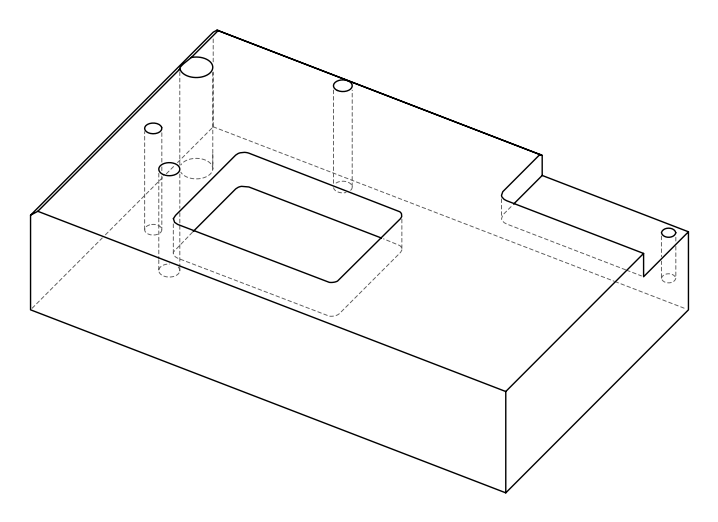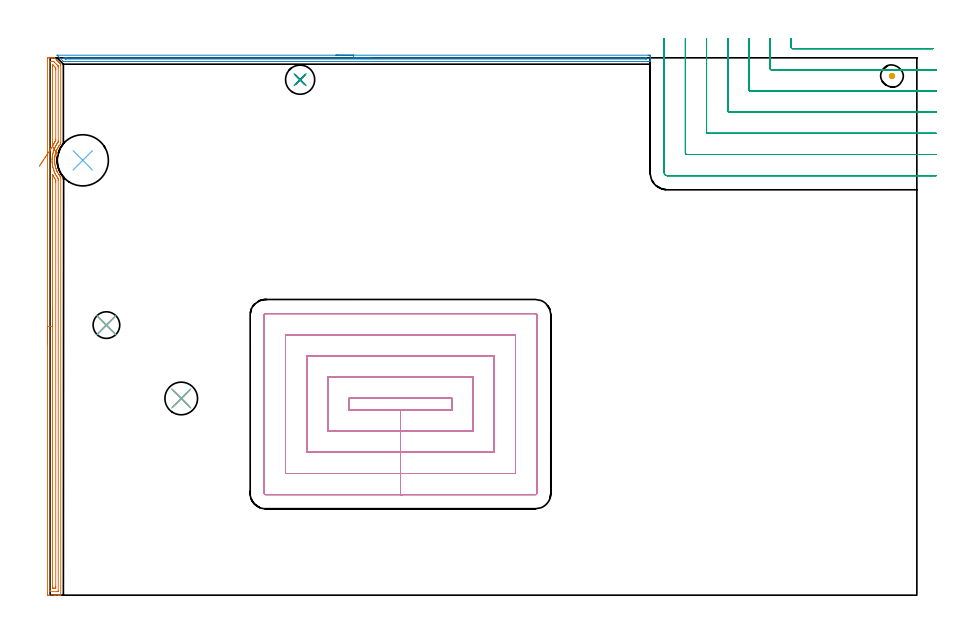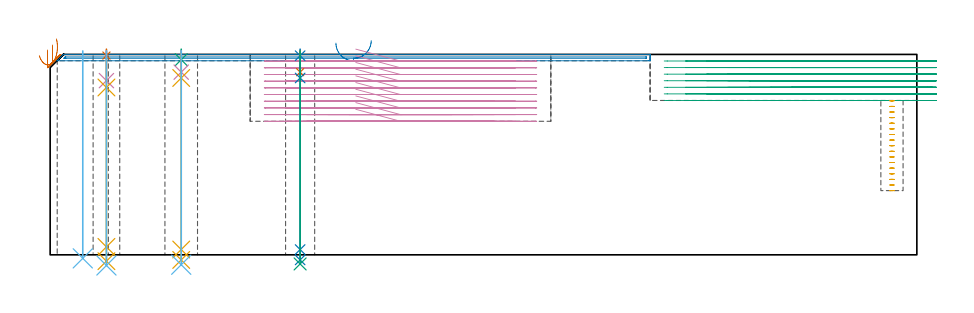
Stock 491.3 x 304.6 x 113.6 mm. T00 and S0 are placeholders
(PLAN: 18 operations, 13 tool changes, 69.1 min)
(1 AREA_MILL | FG_CHAMFER_SURFACE | UGT0205_001 | 7.53 min | 8569 mm3)
(2 AREA_MILL_1 | FG_CHAMFER_SURFACE_1 | UGT0205_001 | 5.5 min | 2189 mm3)
(3 MILL_CORNER_NOTCH_RECTANGULAR | CORNER_NOTCH_RECTANGULAR | NXT0201_012 | Follow Part, ap 4, ae 75% | 17.06 min | 294653 mm3)
(4 MILL_RECTANGULAR_POCKET | POCKET_RECTANGULAR_STRAIGHT | NXT0201_012 | Follow Part, ap 4, ae 75% | 34.26 min | 763650 mm3)
(5 MILL_BLIND_HOLE_FROM_SOLID_MATERIAL | STEP1POCKET | NXT0201_010 | Spiral | 0.85 min | 6319 mm3)
(6 INDEXABLE_INSERT_DRILL_THROUGH_HOLE_FROM_SOLID | STEP1HOLE | NXT0302_029 | 0.47 min | 74888 mm3)
(7 SPOT_DRILL | STEP1HOLE_1 | NXT0321_9005460120000 | 0.03 min | 57 mm3)
(8 SPOT_DRILL_1 | STEP1HOLE_2 | NXT0321_9005460120000 | 0.03 min | 49 mm3)
(9 SPOT_DRILL_2 | STEP1HOLE_3 | NXT0321_9005460120000 | 0.05 min | 208 mm3)
(10 DRILL_BLIND_HOLE_INTO_CENTER | STEP1HOLE_1 | UGT0301_494 | 0.07 min | 987 mm3)
(11 GUN_DRILL_THROUGH_HOLE | STEP1HOLE_1 | UGT0307_006 | 0.56 min | 6334 mm3)
(12 DRILL_TO_ENLARGE_THROUGH_HOLE | STEP1HOLE_1 | UGT0301_281 | 0.49 min | 12974 mm3)
(13 DRILL_BLIND_HOLE_INTO_CENTER_1 | STEP1HOLE_2 | NXT0301_038 | 0.05 min | 337 mm3)
(14 GUN_DRILL_THROUGH_HOLE_1 | STEP1HOLE_2 | UGT0307_002 | 0.54 min | 2907 mm3)
(15 SPADE_DRILL_TO_ENLARGE_THROUGH_HOLE | STEP1HOLE_2 | UGT0306_007 | 0.48 min | 20966 mm3)
(16 DRILL_BLIND_HOLE_INTO_CENTER_2 | STEP1HOLE_3 | NXT0301_038 | 0.05 min | 233 mm3)
(17 GUN_DRILL_THROUGH_HOLE_2 | STEP1HOLE_3 | UGT0307_002 | 0.55 min | 2952 mm3)
(18 SPADE_DRILL_TO_ENLARGE_THROUGH_HOLE_1 | STEP1HOLE_3 | UGT0306_009 | 0.49 min | 27047 mm3)
(TOOL UGT0205_001 | Chamfer Mill 20 x 3 x 45 deg. | D20 FL50 Z2)
(TOOL NXT0201_012 | ENDMILL 16mm [2P460-1600-NA 1630] | D16 FL38 Z6)
(TOOL NXT0201_010 | ENDMILL 10mm [2P460-1000-NA 1630] | D10 FL30 Z6)
(TOOL NXT0302_029 | Index. Insert Drill 29mm [880-D2900L32-05] | D29 PA176 FL145 Z2)
(TOOL NXT0321_9005460120000 | NC Spot Drill, 142deg, 12mm, Carbide, Uncoated | D12 PA142 FL30 Z2)
(TOOL UGT0301_494 | Carbide Drill 9.9 mm | D9.9 PA118 FL87 Z2)
(TOOL UGT0307_006 | Gun Drill 9 mm | D9 PA130 FL24 Z1)
(TOOL UGT0301_281 | Twist Drill 15.1 mm | D15.1 PA118 FL120 Z2)
(TOOL NXT0301_038 | Carbide Drill 6.7mm [860.1-0670-034A1-MM 2214] | D6.7 PA140 FL53 Z2)
(TOOL UGT0307_002 | Gun Drill 6 mm | D6 PA130 FL24 Z1)
(TOOL UGT0306_007 | Spade Drill 16.5mm | D16.5 PA132 FL10 Z2)
(TOOL UGT0306_009 | Spade Drill 18.5mm | D18.5 PA132 FL10 Z2)
(OP 1 AREA_MILL)
G17 G21 G94 G90
T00 M6
G54
G17 G0 G90 X-1.5 Y142.3 S1061 M3
G43 Z123.6 H0
Z116.1
G94 G1 Y142.338 Z115.228 F250.
Y142.452 Z114.364
Y142.641 Z113.512
Y142.903 Z112.68
Y143.237 Z111.874
Y143.64 Z111.1
Y144.108 Z110.364
Y144.64 Z109.672
Y145.229 Z109.029
Y145.872 Z108.44
Y146.564 Z107.908
Y147.3 Z107.44
Y148.074 Z107.037
Y148.88 Z106.703
Y149.712 Z106.441
Y150.564 Z106.252
Y151.428 Z106.138
Y152.3 Z106.1
Y303.725
X-1.498 Y303.996 Z106.102
X-1.491 Y304.593 Z106.105
X-1.479 Y304.596 Z106.116
X-0.878 Y304.6 Z106.716
X-0.3 Z107.297
X0.016 Z107.612
X0.594 Z108.19
X0.91 Z108.505
X1.541 Z109.14
X2.316 Z109.915
X2.382 Y304.599 Z109.98
X2.399 Y304.592 Z109.997
X2.421 Y304.58 Z110.018
X3.59 Y303.412 Z111.186
X3.73 Y303.271 Z111.328
X3.897 Y303.104 Z111.495
X4.037 Y302.965 Z111.633
X4.178 Y302.823 Z111.776
X4.343 Y302.658 Z111.941
X4.484 Y302.518 Z112.08
X4.625 Y302.376 Z112.223
X4.79 Y302.212 Z112.387
X4.931 Y302.071 Z112.527
X5.073 Y301.928 Z112.671
X5.236 Y301.765 Z112.833
X5.378 Y301.624 Z112.974
X5.52 Y301.481 Z113.118
X5.682 Y301.319 Z113.28
X5.825 Y301.177 Z113.42
X5.859 Y301.142 Z113.454
X6.009 Y300.987 Z113.589
X6. Y300.433 Z113.6
Y256.703
X5.995 Y255.952 Z113.591
X5.977 Y255.918 Z113.574
X5.704 Y255.582 Z113.303
X5.082 Y254.754 Z112.682
X5.036 Y254.688 Z112.635
X4.896 Y254.472 Z112.496
X4.749 Y254.243 Z112.348
X4.474 Y253.794 Z112.074
X4.195 Y253.294 Z111.793
X4.114 Y253.133 Z111.711
X3.995 Y252.899 Z111.593
X3.786 Y252.454 Z111.385
X3.696 Y252.241 Z111.293
X3.615 Y252.055 Z111.214
X3.594 Y252.005 Z111.193
X3.342 Y251.349 Z110.936
X3.307 Y251.264 Z110.904
X3.293 Y251.221 Z110.891
X3.256 Y251.111 Z110.854
X3.191 Y250.903 Z110.789
X3.116 Y250.665 Z110.715
X2.992 Y250.217 Z110.592
X2.844 Y249.564 Z110.442
X2.788 Y249.323 Z110.387
X2.697 Y248.775 Z110.295
X2.681 Y248.672 Z110.275
X2.64 Y248.428 Z110.235
X2.614 Y248.232 Z110.21
X2.583 Y247.982 Z110.178
X2.567 Y247.779 Z110.16
X2.548 Y247.534 Z110.14
X2.529 Y247.009 Z110.116
X2.525 Y246.887 Z110.11
X2.513 Y246.64 Z110.103
X2.525 Y246.056 Z110.115
X2.527 Y245.995 Z110.116
X2.53 Y245.746 Z110.124
X2.552 Y245.368 Z110.149
X2.556 Y245.298 Z110.153
X2.577 Y245.102 Z110.173
X2.603 Y244.851 Z110.2
X2.736 Y243.957 Z110.333
X2.789 Y243.71 Z110.383
X2.873 Y243.318 Z110.464
X2.913 Y243.11 Z110.512
X2.923 Y243.063 Z110.522
X3.038 Y242.615 Z110.634
X3.095 Y242.425 Z110.688
X3.17 Y242.169 Z110.764
X3.231 Y241.979 Z110.825
X3.293 Y241.78 Z110.891
X3.306 Y241.737 Z110.906
X3.384 Y241.533 Z110.98
X3.479 Y241.275 Z111.077
X3.662 Y240.826 Z111.261
X3.86 Y240.38 Z111.458
X3.888 Y240.321 Z111.486
X3.951 Y240.195 Z111.547
X4.024 Y240.04 Z111.622
X4.124 Y239.841 Z111.724
X4.194 Y239.705 Z111.793
X4.315 Y239.486 Z111.914
X4.866 Y238.57 Z112.464
X4.966 Y238.417 Z112.561
X4.971 Y238.41 Z112.567
X5.083 Y238.246 Z112.681
X5.484 Y237.698 Z113.082
X5.625 Y237.518 Z113.224
X5.724 Y237.392 Z113.323
X5.984 Y237.071 Z113.584
X6. Y237.038 Z113.6
Y0.158
X5.997 Y0.01 Z113.588
X5.941 Y0.007 Z113.532
X5.56 Y0. Z113.16
X5.115 Z112.715
X4.484 Z112.079
X3.275 Z110.872
X2.697 Z110.291
X-1.132 Y0.001 Z106.465
X-1.479 Y0.003 Z106.118
X-1.491 Y0.007 Z106.106
X-1.497 Y0.604 Z106.103
X-1.5 Y1.225 Z106.1
Y152.3
X-0.086 Z107.514
X-0.085 Y302.212 Z107.515
Y302.312
X-0.082 Y302.414 Z107.518
X-0.075 Y302.59 Z107.525
X0.016 Y302.592 Z107.616
X0.522 Y302.599 Z108.122
X0.91 Z108.51
X1.416 Z109.016
X1.803 Y302.593 Z109.403
X1.931 Y302.59 Z109.531
X2.067 Y302.471 Z109.667
X2.336 Y302.212 Z109.936
X3.59 Y300.96 Z111.19
X4.123 Y300.427 Z111.723
X4.484 Y300.063 Z112.084
X4.548 Y299.995 Z112.148
X4.577 Y299.962 Z112.177
X4.58 Y299.839 Z112.18
X4.584 Y299.636 Z112.184
X4.585 Y299.535 Z112.185
X4.586 Y299.433 Z112.186
X4.585 Y257.494 Z112.185
X4.584 Y257.392 Z112.184
X4.581 Y257.19 Z112.181
X4.573 Y256.837 Z112.173
X4.484 Y256.705 Z112.084
X4.476 Y256.695 Z112.076
X3.972 Y255.991 Z111.572
X3.849 Y255.81 Z111.449
X3.748 Y255.653 Z111.348
X3.59 Y255.402 Z111.19
X3.409 Y255.099 Z111.009
X3.305 Y254.918 Z110.905
X3.089 Y254.527 Z110.689
X2.834 Y254.026 Z110.434
X2.697 Y253.743 Z110.297
X2.509 Y253.321 Z110.109
X2.43 Y253.133 Z110.03
X2.25 Y252.687 Z109.85
X2.076 Y252.241 Z109.676
X2.034 Y252.126 Z109.634
X2.005 Y252.04 Z109.605
X1.803 Y251.407 Z109.403
X1.79 Y251.362 Z109.39
X1.787 Y251.349 Z109.387
X1.611 Y250.648 Z109.211
X1.565 Y250.456 Z109.165
X1.446 Y249.921 Z109.046
X1.382 Y249.564 Z108.982
X1.314 Y249.16 Z108.914
X1.239 Y248.672 Z108.839
X1.202 Y248.38 Z108.802
X1.147 Y247.779 Z108.747
X1.134 Y247.555 Z108.734
X1.107 Y246.887 Z108.707
X1.101 Y246.695 Z108.701
X1.112 Y245.995 Z108.712
X1.118 Y245.787 Z108.718
X1.154 Y245.102 Z108.754
X1.181 Y244.831 Z108.781
X1.259 Y244.21 Z108.859
X1.319 Y243.801 Z108.919
X1.401 Y243.318 Z109.001
X1.527 Y242.701 Z109.127
X1.589 Y242.425 Z109.189
X1.803 Y241.6 Z109.403
X1.825 Y241.522 Z109.425
X1.83 Y241.506 Z109.43
X1.998 Y240.997 Z109.598
X2.124 Y240.641 Z109.724
X2.318 Y240.127 Z109.918
X2.478 Y239.748 Z110.078
X2.697 Y239.255 Z110.297
X2.89 Y238.856 Z110.49
X3.085 Y238.468 Z110.685
X3.379 Y237.964 Z110.979
X3.59 Y237.611 Z111.19
X3.927 Y237.071 Z111.527
X4.484 Y236.281 Z112.084
X4.554 Y236.179 Z112.154
X4.579 Y236.125 Z112.179
X4.581 Y236.082 Z112.181
X4.585 Y235.287 Z112.185
X4.586 Y235.185 Z112.186
X4.585 Y2.388 Z112.185
X4.584 Y2.288 Z112.184
X4.581 Y2.186 Z112.181
X4.575 Y2.01 Z112.175
X4.484 Y2.008 Z112.084
X3.978 Y2.001 Z111.578
X0.016 Z107.616
X-0.04 Y2.002 Z107.56
X-0.073 Y2.006 Z107.527
X-0.077 Y2.008 Z107.523
X-0.08 Y2.027 Z107.52
X-0.083 Y2.084 Z107.517
X-0.085 Y2.287 Z107.515
X-0.086 Y2.388 Z107.514
Y152.3
X1.328 Z108.928
X1.329 Y238.183 Z108.929
X1.33 Y238.436 Z108.93
X1.332 Y238.482 Z108.932
X1.336 Y238.524 Z108.936
X1.372 Y238.454 Z108.972
X1.395 Y238.408 Z108.995
X1.427 Y238.339 Z109.027
X1.608 Y237.964 Z109.208
X1.803 Y237.572 Z109.403
X2.072 Y237.071 Z109.672
X2.431 Y236.445 Z110.031
X2.593 Y236.179 Z110.193
X2.697 Y236.014 Z110.297
X3.164 Y235.287 Z110.764
X3.169 Y234.816 Z110.769
X3.171 Y234.394 Z110.771
Y233.921
Y5.065
X3.17 Y4.593 Z110.77
X3.166 Y4.173 Z110.766
X3.164 Y4.056 Z110.764
X3.154 Y4.01 Z110.754
X3.043 Y4.006 Z110.643
X2.869 Y4.001 Z110.469
X2.697 Y4. Z110.297
X1.976 Y4.001 Z109.576
X1.803 Y4.004 Z109.403
X1.63 Y4.01 Z109.23
X1.335 Y4.025 Z108.935
X1.333 Y4.173 Z108.933
X1.33 Y4.646 Z108.93
X1.329 Y5.065 Z108.929
X1.328 Y5.539 Z108.928
Y152.3
Y153.172 Z108.966
Y154.036 Z109.08
Y154.888 Z109.269
Y155.72 Z109.531
Y156.526 Z109.865
Y157.3 Z110.268
Y158.036 Z110.737
Y158.728 Z111.268
Y159.371 Z111.857
Y159.96 Z112.501
Y160.492 Z113.193
Y160.96 Z113.928
Y161.363 Z114.702
Y161.697 Z115.508
Y161.959 Z116.34
Y162.148 Z117.192
Y162.262 Z118.057
Y162.3 Z118.928
G0 Z123.6
X3.568 Y250.7
Z122.385
G1 X3.751 Y250.389 Z121.591
X3.899 Y250.139 Z120.769
X4.009 Y249.952 Z119.924
X4.082 Y249.828 Z119.063
X4.117 Y249.77 Z118.193
X4.112 Y249.777 Z117.321
X4.069 Y249.85 Z116.453
X3.988 Y249.988 Z115.595
X3.869 Y250.189 Z114.755
X3.713 Y250.453 Z113.938
X3.522 Y250.777 Z113.151
X3.297 Y251.159 Z112.4
X3.039 Y251.596 Z111.69
X2.751 Y252.085 Z111.027
X2.434 Y252.621 Z110.416
X2.092 Y253.201 Z109.862
X1.726 Y253.821 Z109.369
X1.34 Y254.475 Z108.94
X1.335 Y254.484 Z108.935
X1.332 Y254.496 Z108.932
X1.329 Y254.918 Z108.929
Y255.103
Y300.008
X1.331 Y300.427 Z108.931
X1.334 Y300.556 Z108.934
X1.335 Y300.583 Z108.935
X1.35 Y300.59 Z108.95
X1.387 Y300.593 Z108.987
X1.445 Z109.045
X1.482 Y300.59 Z109.082
X1.543 Y300.546 Z109.143
X1.671 Y300.427 Z109.271
X1.803 Y300.297 Z109.403
X2.566 Y299.535 Z110.166
X2.697 Y299.402 Z110.297
X3.074 Y299.015 Z110.674
X3.165 Y298.921 Z110.765
X3.167 Y298.8 Z110.767
X3.169 Y298.642 Z110.769
X3.171 Y298.169 Z110.771
Y297.75
Y258.487
X3.17 Y258.015 Z110.77
X3.167 Y257.804 Z110.767
X3.164 Y257.704 Z110.764
X3.095 Y257.595 Z110.695
X2.937 Y257.356 Z110.537
X2.697 Y256.992 Z110.297
X2.585 Y256.815 Z110.185
X2.516 Y256.703 Z110.116
X2.253 Y256.253 Z109.853
X2. Y255.81 Z109.6
X1.931 Y255.683 Z109.531
X1.803 Y255.437 Z109.403
X1.632 Y255.089 Z109.232
X1.55 Y254.918 Z109.15
X1.362 Y254.514 Z108.962
X1.345 Y254.483 Z108.945
X1.34 Y254.475 Z108.94
X0.91 Y253.822 Z108.553
X0.463 Y253.143 Z108.237
X0.003 Y252.443 Z107.992
X-0.467 Y251.728 Z107.821
X-0.944 Y251.004 Z107.726
X-1.423 Y250.275 Z107.706
X-1.901 Y249.548 Z107.762
X-2.375 Y248.827 Z107.894
X-2.841 Y248.119 Z108.101
X-3.295 Y247.429 Z108.381
X-3.734 Y246.761 Z108.732
X-4.154 Y246.122 Z109.151
X-4.553 Y245.516 Z109.635
X-4.927 Y244.947 Z110.181
X-5.274 Y244.42 Z110.783
X-5.59 Y243.939 Z111.439
X-5.874 Y243.508 Z112.142
X-6.123 Y243.129 Z112.888
G0 Z123.6
M5
M2
(OP 2 AREA_MILL_1)
G17 G21 G94 G90
T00 M6
G54
G17 G0 G90 X162. Y306.1 S1061 M3
G43 Z123.6 H0
Z120.
G94 G1 X162.038 Z119.128 F250.
X162.152 Z118.264
X162.341 Z117.412
X162.603 Z116.58
X162.937 Z115.774
X163.34 Z115.
X163.808 Z114.264
X164.34 Z113.572
X164.929 Z112.929
X165.572 Z112.34
X166.264 Z111.809
X167. Z111.34
X167.774 Z110.937
X168.58 Z110.603
X169.412 Z110.341
X170.264 Z110.152
X171.128 Z110.038
X172. Z110.
X339.003
X339.483 Y306.099 Z110.001
X339.958 Y306.094 Z110.003
X340.091 Y306.09 Z110.005
X340.1 Y305.625 Z110.47
Y305.078 Z111.019
Y304.742 Z111.355
Y304.194 Z111.902
Y303.858 Z112.236
Y303.186 Z112.913
Y302.861 Z113.238
Y302.513 Z113.578
X340.093 Y302.502 Z113.588
X339.93 Y302.5 Z113.6
X7.643
X7.504 Y302.504 Z113.589
X7.492 Y302.511 Z113.582
X7.31 Y302.689 Z113.41
X4.21 Y305.789 Z110.309
X4.07 Y305.931 Z110.168
X3.941 Y306.066 Z110.032
X3.915 Y306.096 Z110.002
X4.07 Y306.1 Z110.
X172.
Y304.686 Z111.414
X337.754 Y304.685 Z111.415
X338.081 Y304.679 Z111.421
X338.09 Y304.573 Z111.527
X338.096 Y304.347 Z111.753
X338.09 Y304.101 Z111.999
X338.078 Y303.921 Z112.179
X337.584 Y303.914 Z112.186
X8.908
X8.703 Y303.916 Z112.184
X8.602 Y303.919 Z112.181
X8.555 Y303.921 Z112.179
X8.432 Y304.03 Z112.07
X8.09 Y304.364 Z111.736
X7.879 Y304.578 Z111.522
X7.789 Y304.673 Z111.427
X8.09 Y304.683 Z111.417
X8.147 Y304.685 Z111.415
X8.926 Y304.686 Z111.414
X172.
X172.872 Z111.452
X173.736 Z111.566
X174.588 Z111.755
X175.42 Z112.017
X176.226 Z112.351
X177. Z112.754
X177.736 Z113.223
X178.428 Z113.754
X179.071 Z114.343
X179.66 Z114.986
X180.192 Z115.678
X180.66 Z116.414
X181.063 Z117.188
X181.397 Z117.994
X181.659 Z118.826
X181.848 Z119.678
X181.962 Z120.543
X182. Z121.414
G0 Z123.6
M5
M2
(OP 3 MILL_CORNER_NOTCH_RECTANGULAR)
G17 G21 G94 G90
T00 M6
G54
G17 G0 G90 X420.1 Y315.6 S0 M3
G43 Z123.6 H1
Z109.871
G94 G1 Y312.6 F250.
Y310.594 F500.
G3 X420.894 Y309.8 R0.8
G1 X497.379
X500.379 F250.
G0 Z123.6
X408.1 Y315.6
Z109.871
G1 Y312.6
Y298.594 F500.
G3 X408.894 Y297.8 R0.8
G1 X499.3
X502.3 F250.
G0 Z123.6
X396.1 Y315.6
Z109.871
G1 Y312.6
Y286.594 F500.
G3 X396.894 Y285.8 R0.8
G1 X499.3
X502.3 F250.
G0 Z123.6
X384.1 Y315.6
Z109.871
G1 Y312.6
Y274.595 F500.
G3 X384.895 Y273.8 R0.8
G1 X499.3
X502.3 F250.
G0 Z123.6
X372.1 Y315.6
Z109.871
G1 Y312.6
Y262.595 F500.
G3 X372.895 Y261.8 R0.8
G1 X499.3
X502.3 F250.
G0 Z123.6
X360.1 Y315.6
Z109.871
G1 Y312.6
Y250.595 F500.
G3 X360.895 Y249.8 R0.8
G1 X499.3
X502.3 F250.
G0 Z123.6
X348.1 Y315.6
Z109.871
G1 Y312.6
Y239.5 F500.
G3 X349.8 Y237.8 R1.7
G1 X499.3
X502.3 F250.
G0 Z123.6
X420.1 Y315.6
Z106.143
G1 Y312.6
Y310.594 F500.
G3 X420.894 Y309.8 R0.8
G1 X497.379
X500.379 F250.
G0 Z123.6
X408.1 Y315.6
Z106.143
G1 Y312.6
Y298.594 F500.
G3 X408.894 Y297.8 R0.8
G1 X499.3
X502.3 F250.
G0 Z123.6
X396.1 Y315.6
Z106.143
G1 Y312.6
Y286.594 F500.
G3 X396.894 Y285.8 R0.8
G1 X499.3
X502.3 F250.
G0 Z123.6
X384.1 Y315.6
Z106.143
G1 Y312.6
Y274.595 F500.
G3 X384.895 Y273.8 R0.8
G1 X499.3
X502.3 F250.
G0 Z123.6
X372.1 Y315.6
Z106.143
G1 Y312.6
Y262.595 F500.
G3 X372.895 Y261.8 R0.8
G1 X499.3
X502.3 F250.
G0 Z123.6
X360.1 Y315.6
Z106.143
G1 Y312.6
Y250.595 F500.
G3 X360.895 Y249.8 R0.8
G1 X499.3
X502.3 F250.
G0 Z123.6
X348.1 Y315.6
Z106.143
G1 Y312.6
Y239.5 F500.
G3 X349.8 Y237.8 R1.7
G1 X499.3
X502.3 F250.
G0 Z123.6
X420.1 Y315.6
Z102.414
G1 Y312.6
Y310.594 F500.
G3 X420.894 Y309.8 R0.8
G1 X497.379
X500.379 F250.
G0 Z123.6
X408.1 Y315.6
Z102.414
G1 Y312.6
Y298.594 F500.
G3 X408.894 Y297.8 R0.8
G1 X499.3
X502.3 F250.
G0 Z123.6
X396.1 Y315.6
Z102.414
G1 Y312.6
Y286.594 F500.
G3 X396.894 Y285.8 R0.8
G1 X499.3
X502.3 F250.
G0 Z123.6
X384.1 Y315.6
Z102.414
G1 Y312.6
Y274.595 F500.
G3 X384.895 Y273.8 R0.8
G1 X499.3
X502.3 F250.
G0 Z123.6
X372.1 Y315.6
Z102.414
G1 Y312.6
Y262.595 F500.
G3 X372.895 Y261.8 R0.8
G1 X499.3
X502.3 F250.
G0 Z123.6
X360.1 Y315.6
Z102.414
G1 Y312.6
Y250.595 F500.
G3 X360.895 Y249.8 R0.8
G1 X499.3
X502.3 F250.
G0 Z123.6
X348.1 Y315.6
Z102.414
G1 Y312.6
Y239.5 F500.
G3 X349.8 Y237.8 R1.7
G1 X499.3
X502.3 F250.
G0 Z123.6
X420.1 Y315.6
Z98.686
G1 Y312.6
Y310.594 F500.
G3 X420.894 Y309.8 R0.8
G1 X497.379
X500.379 F250.
G0 Z123.6
X408.1 Y315.6
Z98.686
G1 Y312.6
Y298.594 F500.
G3 X408.894 Y297.8 R0.8
G1 X499.3
X502.3 F250.
G0 Z123.6
X396.1 Y315.6
Z98.686
G1 Y312.6
Y286.594 F500.
G3 X396.894 Y285.8 R0.8
G1 X499.3
X502.3 F250.
G0 Z123.6
X384.1 Y315.6
Z98.686
G1 Y312.6
Y274.595 F500.
G3 X384.895 Y273.8 R0.8
G1 X499.3
X502.3 F250.
G0 Z123.6
X372.1 Y315.6
Z98.686
G1 Y312.6
Y262.595 F500.
G3 X372.895 Y261.8 R0.8
G1 X499.3
X502.3 F250.
G0 Z123.6
X360.1 Y315.6
Z98.686
G1 Y312.6
Y250.595 F500.
G3 X360.895 Y249.8 R0.8
G1 X499.3
X502.3 F250.
G0 Z123.6
X348.1 Y315.6
Z98.686
G1 Y312.6
Y239.5 F500.
G3 X349.8 Y237.8 R1.7
G1 X499.3
X502.3 F250.
G0 Z123.6
X420.1 Y315.6
Z94.957
G1 Y312.6
Y310.594 F500.
G3 X420.894 Y309.8 R0.8
G1 X497.379
X500.379 F250.
G0 Z123.6
X408.1 Y315.6
Z94.957
G1 Y312.6
Y298.594 F500.
G3 X408.894 Y297.8 R0.8
G1 X499.3
X502.3 F250.
G0 Z123.6
X396.1 Y315.6
Z94.957
G1 Y312.6
Y286.594 F500.
G3 X396.894 Y285.8 R0.8
G1 X499.3
X502.3 F250.
G0 Z123.6
X384.1 Y315.6
Z94.957
G1 Y312.6
Y274.595 F500.
G3 X384.895 Y273.8 R0.8
G1 X499.3
X502.3 F250.
G0 Z123.6
X372.1 Y315.6
Z94.957
G1 Y312.6
Y262.595 F500.
G3 X372.895 Y261.8 R0.8
G1 X499.3
X502.3 F250.
G0 Z123.6
X360.1 Y315.6
Z94.957
G1 Y312.6
Y250.595 F500.
G3 X360.895 Y249.8 R0.8
G1 X499.3
X502.3 F250.
G0 Z123.6
X348.1 Y315.6
Z94.957
G1 Y312.6
Y239.5 F500.
G3 X349.8 Y237.8 R1.7
G1 X499.3
X502.3 F250.
G0 Z123.6
X420.1 Y315.6
Z91.229
G1 Y312.6
Y310.594 F500.
G3 X420.894 Y309.8 R0.8
G1 X497.379
X500.379 F250.
G0 Z123.6
X408.1 Y315.6
Z91.229
G1 Y312.6
Y298.594 F500.
G3 X408.894 Y297.8 R0.8
G1 X499.3
X502.3 F250.
G0 Z123.6
X396.1 Y315.6
Z91.229
G1 Y312.6
Y286.594 F500.
G3 X396.894 Y285.8 R0.8
G1 X499.3
X502.3 F250.
G0 Z123.6
X384.1 Y315.6
Z91.229
G1 Y312.6
Y274.595 F500.
G3 X384.895 Y273.8 R0.8
G1 X499.3
X502.3 F250.
G0 Z123.6
X372.1 Y315.6
Z91.229
G1 Y312.6
Y262.595 F500.
G3 X372.895 Y261.8 R0.8
G1 X499.3
X502.3 F250.
G0 Z123.6
X360.1 Y315.6
Z91.229
G1 Y312.6
Y250.595 F500.
G3 X360.895 Y249.8 R0.8
G1 X499.3
X502.3 F250.
G0 Z123.6
X348.1 Y315.6
Z91.229
G1 Y312.6
Y239.5 F500.
G3 X349.8 Y237.8 R1.7
G1 X499.3
X502.3 F250.
G0 Z123.6
X420.1 Y315.6
Z87.5
G1 Y312.6
Y310.594 F500.
G3 X420.894 Y309.8 R0.8
G1 X497.379
X500.379 F250.
G0 Z123.6
X408.1 Y315.6
Z87.5
G1 Y312.6
Y298.594 F500.
G3 X408.894 Y297.8 R0.8
G1 X499.3
X502.3 F250.
G0 Z123.6
X396.1 Y315.6
Z87.5
G1 Y312.6
Y286.594 F500.
G3 X396.894 Y285.8 R0.8
G1 X499.3
X502.3 F250.
G0 Z123.6
X384.1 Y315.6
Z87.5
G1 Y312.6
Y274.595 F500.
G3 X384.895 Y273.8 R0.8
G1 X499.3
X502.3 F250.
G0 Z123.6
X372.1 Y315.6
Z87.5
G1 Y312.6
Y262.595 F500.
G3 X372.895 Y261.8 R0.8
G1 X499.3
X502.3 F250.
G0 Z123.6
X360.1 Y315.6
Z87.5
G1 Y312.6
Y250.595 F500.
G3 X360.895 Y249.8 R0.8
G1 X499.3
X502.3 F250.
G0 Z123.6
X348.1 Y315.6
Z87.5
G1 Y312.6
Y239.5 F500.
G3 X349.8 Y237.8 R1.7
G1 X499.3
X502.3 F250.
G0 Z123.6
M5
M2
(OP 4 MILL_RECTANGULAR_POCKET)
G17 G21 G94 G90
T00 M6
G54
G17 G0 G90 X173.259 Y105. S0 M3
G43 Z123.6 H1
Z116.6
G94 G1 X198.6 Z109.81 F250.
X227.8 F500.
Y111.6
X169.4
Y105.
X198.6
Y93.
X239.8
Y123.6
X157.4
Y93.
X198.6
Y81.
X251.8
Y135.6
X145.4
Y81.
X198.6
Y69.
X263.8
Y147.6
X133.4
Y69.
X198.6
Y57.
X275.1
G3 X275.8 Y57.7 R0.7
G1 Y158.9
G3 X275.1 Y159.6 R0.7
G1 X122.1
G3 X121.4 Y158.9 R0.7
G1 Y57.7
G3 X122.1 Y57. R0.7
G1 X198.6
X199.6
G0 X173.259 Y105. Z112.81
G1 X198.6 Z106.02 F250.
X227.8 F500.
Y111.6
X169.4
Y105.
X198.6
Y93.
X239.8
Y123.6
X157.4
Y93.
X198.6
Y81.
X251.8
Y135.6
X145.4
Y81.
X198.6
Y69.
X263.8
Y147.6
X133.4
Y69.
X198.6
Y57.
X275.1
G3 X275.8 Y57.7 R0.7
G1 Y158.9
G3 X275.1 Y159.6 R0.7
G1 X122.1
G3 X121.4 Y158.9 R0.7
G1 Y57.7
G3 X122.1 Y57. R0.7
G1 X198.6
X199.6
G0 X173.259 Y105. Z109.02
G1 X198.6 Z102.23 F250.
X227.8 F500.
Y111.6
X169.4
Y105.
X198.6
Y93.
X239.8
Y123.6
X157.4
Y93.
X198.6
Y81.
X251.8
Y135.6
X145.4
Y81.
X198.6
Y69.
X263.8
Y147.6
X133.4
Y69.
X198.6
Y57.
X275.1
G3 X275.8 Y57.7 R0.7
G1 Y158.9
G3 X275.1 Y159.6 R0.7
G1 X122.1
G3 X121.4 Y158.9 R0.7
G1 Y57.7
G3 X122.1 Y57. R0.7
G1 X198.6
X199.6
G0 X173.259 Y105. Z105.23
G1 X198.6 Z98.44 F250.
X227.8 F500.
Y111.6
X169.4
Y105.
X198.6
Y93.
X239.8
Y123.6
X157.4
Y93.
X198.6
Y81.
X251.8
Y135.6
X145.4
Y81.
X198.6
Y69.
X263.8
Y147.6
X133.4
Y69.
X198.6
Y57.
X275.1
G3 X275.8 Y57.7 R0.7
G1 Y158.9
G3 X275.1 Y159.6 R0.7
G1 X122.1
G3 X121.4 Y158.9 R0.7
G1 Y57.7
G3 X122.1 Y57. R0.7
G1 X198.6
X199.6
G0 X173.259 Y105. Z101.44
G1 X198.6 Z94.65 F250.
X227.8 F500.
Y111.6
X169.4
Y105.
X198.6
Y93.
X239.8
Y123.6
X157.4
Y93.
X198.6
Y81.
X251.8
Y135.6
X145.4
Y81.
X198.6
Y69.
X263.8
Y147.6
X133.4
Y69.
X198.6
Y57.
X275.1
G3 X275.8 Y57.7 R0.7
G1 Y158.9
G3 X275.1 Y159.6 R0.7
G1 X122.1
G3 X121.4 Y158.9 R0.7
G1 Y57.7
G3 X122.1 Y57. R0.7
G1 X198.6
X199.6
G0 X173.259 Y105. Z97.65
G1 X198.6 Z90.86 F250.
X227.8 F500.
Y111.6
X169.4
Y105.
X198.6
Y93.
X239.8
Y123.6
X157.4
Y93.
X198.6
Y81.
X251.8
Y135.6
X145.4
Y81.
X198.6
Y69.
X263.8
Y147.6
X133.4
Y69.
X198.6
Y57.
X275.1
G3 X275.8 Y57.7 R0.7
G1 Y158.9
G3 X275.1 Y159.6 R0.7
G1 X122.1
G3 X121.4 Y158.9 R0.7
G1 Y57.7
G3 X122.1 Y57. R0.7
G1 X198.6
X199.6
G0 X173.259 Y105. Z93.86
G1 X198.6 Z87.07 F250.
X227.8 F500.
Y111.6
X169.4
Y105.
X198.6
Y93.
X239.8
Y123.6
X157.4
Y93.
X198.6
Y81.
X251.8
Y135.6
X145.4
Y81.
X198.6
Y69.
X263.8
Y147.6
X133.4
Y69.
X198.6
Y57.
X275.1
G3 X275.8 Y57.7 R0.7
G1 Y158.9
G3 X275.1 Y159.6 R0.7
G1 X122.1
G3 X121.4 Y158.9 R0.7
G1 Y57.7
G3 X122.1 Y57. R0.7
G1 X198.6
X199.6
G0 X173.259 Y105. Z90.07
G1 X198.6 Z83.28 F250.
X227.8 F500.
Y111.6
X169.4
Y105.
X198.6
Y93.
X239.8
Y123.6
X157.4
Y93.
X198.6
Y81.
X251.8
Y135.6
X145.4
Y81.
X198.6
Y69.
X263.8
Y147.6
X133.4
Y69.
X198.6
Y57.
X275.1
G3 X275.8 Y57.7 R0.7
G1 Y158.9
G3 X275.1 Y159.6 R0.7
G1 X122.1
G3 X121.4 Y158.9 R0.7
G1 Y57.7
G3 X122.1 Y57. R0.7
G1 X198.6
X199.6
G0 X173.259 Y105. Z86.28
G1 X198.6 Z79.49 F250.
X227.8 F500.
Y111.6
X169.4
Y105.
X198.6
Y93.
X239.8
Y123.6
X157.4
Y93.
X198.6
Y81.
X251.8
Y135.6
X145.4
Y81.
X198.6
Y69.
X263.8
Y147.6
X133.4
Y69.
X198.6
Y57.
X275.1
G3 X275.8 Y57.7 R0.7
G1 Y158.9
G3 X275.1 Y159.6 R0.7
G1 X122.1
G3 X121.4 Y158.9 R0.7
G1 Y57.7
G3 X122.1 Y57. R0.7
G1 X198.6
X199.6
G0 X173.259 Y105. Z82.49
G1 X198.6 Z75.7 F250.
X227.8 F500.
Y111.6
X169.4
Y105.
X198.6
Y93.
X239.8
Y123.6
X157.4
Y93.
X198.6
Y81.
X251.8
Y135.6
X145.4
Y81.
X198.6
Y69.
X263.8
Y147.6
X133.4
Y69.
X198.6
Y57.
X275.1
G3 X275.8 Y57.7 R0.7
G1 Y158.9
G3 X275.1 Y159.6 R0.7
G1 X122.1
G3 X121.4 Y158.9 R0.7
G1 Y57.7
G3 X122.1 Y57. R0.7
G1 X198.6
X199.6
G0 Z123.6
M5
M2
(OP 5 MILL_BLIND_HOLE_FROM_SOLID_MATERIAL)
G17 G21 G94 G90
T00 M6
G54
G17 G0 G90 X477.2 Y294.3 S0 M3
G43 Z123.6 H1
Z87.318
G94 G3 X477.83 Y294.97 R0.631 F250.
X477.118 Y295.597 R0.67
X475.903 Y294.218 R1.3
X477.118 Y295.597 R-1.3
X476.51 Y294.908 R0.65
X477.2 Y294.3 R0.65
G0 Z84.135
G3 X477.83 Y294.97 R0.631
X477.118 Y295.597 R0.67
X475.903 Y294.218 R1.3
X477.118 Y295.597 R-1.3
X476.51 Y294.908 R0.65
X477.2 Y294.3 R0.65
G0 Z80.953
G3 X477.83 Y294.97 R0.631
X477.118 Y295.597 R0.67
X475.903 Y294.218 R1.3
X477.118 Y295.597 R-1.3
X476.51 Y294.908 R0.65
X477.2 Y294.3 R0.65
G0 Z77.771
G3 X477.83 Y294.97 R0.631
X477.118 Y295.597 R0.67
X475.903 Y294.218 R1.3
X477.118 Y295.597 R-1.3
X476.51 Y294.908 R0.65
X477.2 Y294.3 R0.65
G0 Z74.588
G3 X477.83 Y294.97 R0.631
X477.118 Y295.597 R0.67
X475.903 Y294.218 R1.3
X477.118 Y295.597 R-1.3
X476.51 Y294.908 R0.65
X477.2 Y294.3 R0.65
G0 Z71.406
G3 X477.83 Y294.97 R0.631
X477.118 Y295.597 R0.67
X475.903 Y294.218 R1.3
X477.118 Y295.597 R-1.3
X476.51 Y294.908 R0.65
X477.2 Y294.3 R0.65
G0 Z68.224
G3 X477.83 Y294.97 R0.631
X477.118 Y295.597 R0.67
X475.903 Y294.218 R1.3
X477.118 Y295.597 R-1.3
X476.51 Y294.908 R0.65
X477.2 Y294.3 R0.65
G0 Z65.041
G3 X477.83 Y294.97 R0.631
X477.118 Y295.597 R0.67
X475.903 Y294.218 R1.3
X477.118 Y295.597 R-1.3
X476.51 Y294.908 R0.65
X477.2 Y294.3 R0.65
G0 Z61.859
G3 X477.83 Y294.97 R0.631
X477.118 Y295.597 R0.67
X475.903 Y294.218 R1.3
X477.118 Y295.597 R-1.3
X476.51 Y294.908 R0.65
X477.2 Y294.3 R0.65
G0 Z58.676
G3 X477.83 Y294.97 R0.631
X477.118 Y295.597 R0.67
X475.903 Y294.218 R1.3
X477.118 Y295.597 R-1.3
X476.51 Y294.908 R0.65
X477.2 Y294.3 R0.65
G0 Z55.494
G3 X477.83 Y294.97 R0.631
X477.118 Y295.597 R0.67
X475.903 Y294.218 R1.3
X477.118 Y295.597 R-1.3
X476.51 Y294.908 R0.65
X477.2 Y294.3 R0.65
G0 Z52.312
G3 X477.83 Y294.97 R0.631
X477.118 Y295.597 R0.67
X475.903 Y294.218 R1.3
X477.118 Y295.597 R-1.3
X476.51 Y294.908 R0.65
X477.2 Y294.3 R0.65
G0 Z49.129
G3 X477.83 Y294.97 R0.631
X477.118 Y295.597 R0.67
X475.903 Y294.218 R1.3
X477.118 Y295.597 R-1.3
X476.51 Y294.908 R0.65
X477.2 Y294.3 R0.65
G0 Z45.947
G3 X477.83 Y294.97 R0.631
X477.118 Y295.597 R0.67
X475.903 Y294.218 R1.3
X477.118 Y295.597 R-1.3
X476.51 Y294.908 R0.65
X477.2 Y294.3 R0.65
G0 Z42.765
G3 X477.83 Y294.97 R0.631
X477.118 Y295.597 R0.67
X475.903 Y294.218 R1.3
X477.118 Y295.597 R-1.3
X476.51 Y294.908 R0.65
X477.2 Y294.3 R0.65
G0 Z39.582
G3 X477.83 Y294.97 R0.631
X477.118 Y295.597 R0.67
X475.903 Y294.218 R1.3
X477.118 Y295.597 R-1.3
X476.51 Y294.908 R0.65
X477.2 Y294.3 R0.65
G0 Z36.4
G3 X477.83 Y294.97 R0.631
X477.118 Y295.597 R0.67
X475.903 Y294.218 R1.3
X477.118 Y295.597 R-1.3
X476.51 Y294.908 R0.65
X477.2 Y294.3 R0.65
G0 Z123.6
M5
M2
(OP 6 INDEXABLE_INSERT_DRILL_THROUGH_HOLE_FROM_SOLID)
G17 G21 G94 G90
T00 M6
G54
G17 G0 G90 X18.5 Y246.5 S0 M3
G43 Z123.6 H1
G94 G81 G98 Z-2.006 F250. R115.6
G80
M5
M2
(OP 7 SPOT_DRILL)
G17 G21 G94 G90
T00 M6
G54
G17 G0 G90 X31.9 Y153.1 S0 M3
G43 Z123.6 H0
G94 G81 G98 Z112.95 F250. R116.6
G80
M5
M2
(OP 8 SPOT_DRILL_1)
G17 G21 G94 G90
T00 M6
G54
G17 G0 G90 X141.7 Y292.2 S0 M3
G43 Z123.6 H0
G94 G81 G98 Z112.881 F250. R116.6
G80
M5
M2
(OP 9 SPOT_DRILL_2)
G17 G21 G94 G90
T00 M6
G54
G17 G0 G90 X74.3 Y111.5 S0 M3
G43 Z123.6 H0
G94 G81 G98 Z110.6 F250. R116.6
G80
M5
M2
(OP 10 DRILL_BLIND_HOLE_INTO_CENTER)
G17 G21 G94 G90
T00 M6
G54
G17 G0 G90 X31.9 Y153.1 S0 M3
G43 Z123.6 H0
G94 G81 G98 Z98.75 F250. R115.6
G80
M5
M2
(OP 11 GUN_DRILL_THROUGH_HOLE)
G17 G21 G94 G90
T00 M6
G54
G17 G0 G90 X31.9 Y153.1 M8
G43 Z123.6 H0
Z111.08
S716 M3
G94 G1 Z94.855 F125. M26
G4 X.084
Z4.5 F250.
G4 X.084
Z-3.598 F125.
G4 X.084
M5
M9
G0 Z111.08
Z123.6
M2
(OP 12 DRILL_TO_ENLARGE_THROUGH_HOLE)
G17 G21 G94 G90
T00 M6
G54
G17 G0 G90 X31.9 Y153.1 S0 M3
G43 Z123.6 H0
G94 G73 G98 Z-6.036 F250. Q14.955 R115.6
G80
M5
M2
(OP 13 DRILL_BLIND_HOLE_INTO_CENTER_1)
G17 G21 G94 G90
T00 M6
G54
G17 G0 G90 X141.7 Y292.2 S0 M3
G43 Z123.6 H1
G94 G81 G98 Z103.55 F250. R115.6
G80
M5
M2
(OP 14 GUN_DRILL_THROUGH_HOLE_1)
G17 G21 G94 G90
T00 M6
G54
G17 G0 G90 X141.7 Y292.2 M8
G43 Z123.6 H0
Z113.409
S716 M3
G94 G1 Z100.243 F125. M26
G4 X.084
Z3. F250.
G4 X.084
Z-2.899 F125.
G4 X.084
M5
M9
G0 Z113.409
Z123.6
M2
(OP 15 SPADE_DRILL_TO_ENLARGE_THROUGH_HOLE)
G17 G21 G94 G90
T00 M6
G54
G17 G0 G90 X141.7 Y292.2 S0 M3
G43 Z123.6 H0
G94 G73 G98 Z-5.173 F250. Q14.847 R115.6
G80
M5
M2
(OP 16 DRILL_BLIND_HOLE_INTO_CENTER_2)
G17 G21 G94 G90
T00 M6
G54
G17 G0 G90 X74.3 Y111.5 S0 M3
G43 Z123.6 H1
G94 G81 G98 Z103.55 F250. R115.6
G80
M5
M2
(OP 17 GUN_DRILL_THROUGH_HOLE_2)
G17 G21 G94 G90
T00 M6
G54
G17 G0 G90 X74.3 Y111.5 M8
G43 Z123.6 H0
Z114.354
S716 M3
G94 G1 Z100.243 F125. M26
G4 X.084
Z3. F250.
G4 X.084
Z-2.899 F125.
G4 X.084
M5
M9
G0 Z114.354
Z123.6
M2
(OP 18 SPADE_DRILL_TO_ENLARGE_THROUGH_HOLE_1)
G17 G21 G94 G90
T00 M6
G54
G17 G0 G90 X74.3 Y111.5 S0 M3
G43 Z123.6 H0
G94 G73 G98 Z-5.618 F250. Q17.031 R115.6
G80
M5
M2
